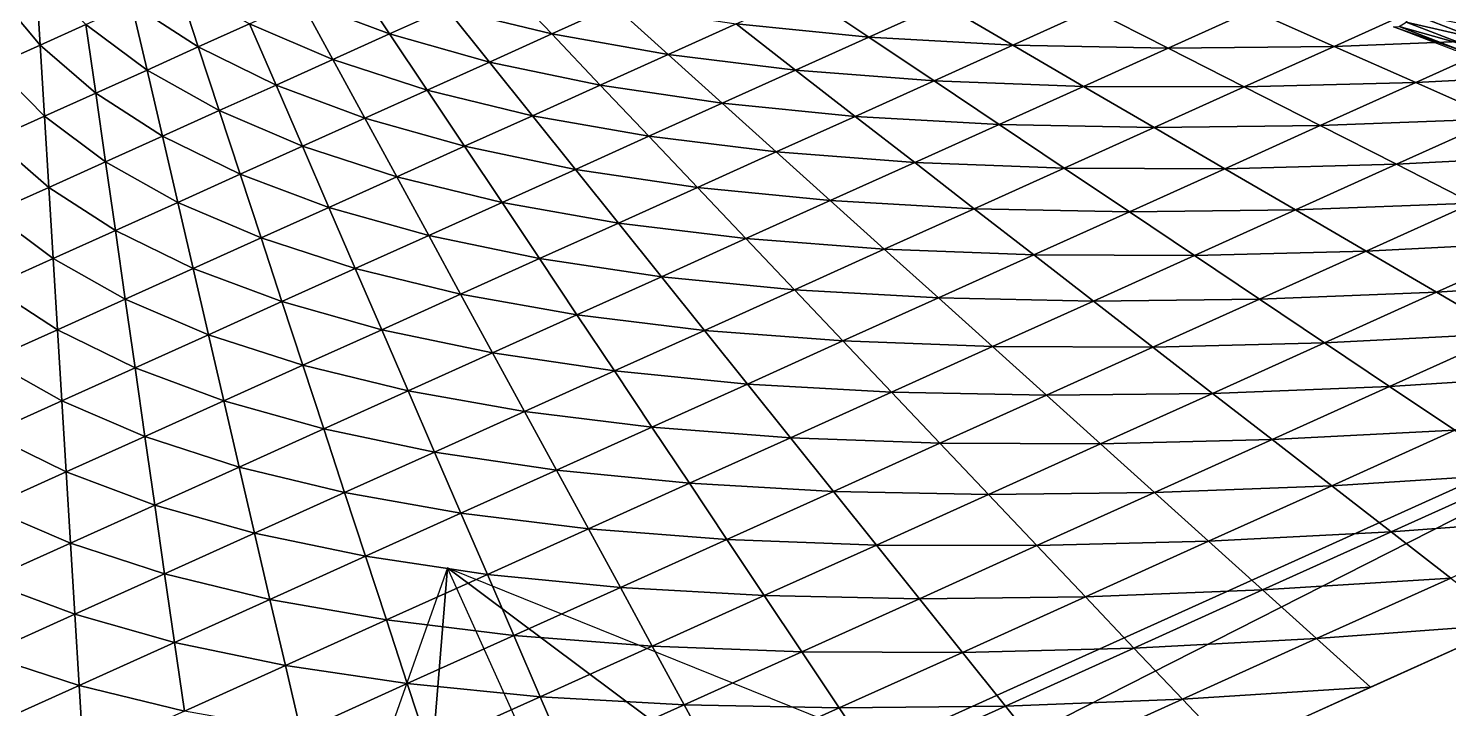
# Model space of a CAD drawing. Header units: metres. Extents: x -32.6 to 43.8, y -33.1 to 27.7.
# Drawn here: x -0.99 to 4.58, y -2.34 to 0.33 of the extents above; entities that cross this region are included whole.
import ezdxf

# ---------------------------------------------------------------- set-up
doc = ezdxf.new("R2010")
doc.units = ezdxf.units.M
for name, color, linetype in [('HREBENACE', 1, 'CONTINUOUS'), ('MANSARDA', 4, 'CONTINUOUS'), ('STRECHA_JIH', 6, 'CONTINUOUS'), ('STRECHA_VYCHOD', 1, 'CONTINUOUS'), ('VIKYR', 5, 'CONTINUOUS'), ('ZDIVO', 6, 'CONTINUOUS')]:
    doc.layers.add(name, color=color, linetype=linetype)

msp = doc.modelspace()

# ---------------------------------------------------------------- linework, layer by layer
at = {"layer": 'HREBENACE'}
for points in [[(4.6585, 0.2566, 9.0691), (4.3892, 0.3327, 9.1726), (4.4156, 0.3504, 9.207)], [(4.6839, 0.2885, 9.0921), (4.4156, 0.3504, 9.207), (4.441, 0.3823, 9.23)], [(4.6839, 0.2885, 9.0921), (4.6585, 0.2566, 9.0691), (4.4156, 0.3504, 9.207)], [(4.7044, 0.3298, 9.1002), (4.6839, 0.2885, 9.0921), (4.441, 0.3823, 9.23)], [(4.6321, 0.2389, 9.0347), (4.3659, 0.3319, 9.132), (4.3892, 0.3327, 9.1726)], [(4.6321, 0.2389, 9.0347), (4.6088, 0.2381, 8.9941), (4.3659, 0.3319, 9.132)], [(4.6585, 0.2566, 9.0691), (4.6321, 0.2389, 9.0347), (4.3892, 0.3327, 9.1726)]]:
    msp.add_3dface(points, dxfattribs=at)
at = {"layer": 'MANSARDA'}
for points in [[(2.5058, 8.9567, 4.36), (7.5668, -0.7757, 7.29), (2.8769, 9.7578, 7.29)], [(2.5058, 8.9567, 4.36), (6.7267, -0.5235, 4.36), (7.5668, -0.7757, 7.29)], [(6.7267, -0.5235, 4.36), (-4.1305, -5.4244, 4.36), (-4.4968, -6.2212, 7.29)], [(6.7267, -0.5235, 4.36), (-4.4968, -6.2212, 7.29), (7.5668, -0.7757, 7.29)]]:
    msp.add_3dface(points, dxfattribs=at)
at = {"layer": 'STRECHA_JIH'}
for points in [[(-0.9468, 0.2602, 10.592), (-1.1218, 0.4686, 10.7863), (-0.9638, 0.5395, 10.7863)], [(-0.7672, 0.3409, 10.592), (-0.9468, 0.2602, 10.592), (-0.9638, 0.5395, 10.7863)], [(-0.3258, 0.2525, 10.3978), (-0.5875, 0.4217, 10.592), (-0.4078, 0.5024, 10.592)], [(-0.1244, 0.3431, 10.3978), (-0.3258, 0.2525, 10.3978), (-0.4078, 0.5024, 10.592)], [(0.4254, 0.3038, 10.2035), (0.077, 0.4337, 10.3978), (0.2783, 0.5242, 10.3978)], [(0.6485, 0.4041, 10.2035), (0.4254, 0.3038, 10.2035), (0.2783, 0.5242, 10.3978)], [(1.062, 0.3037, 10.0093), (0.6485, 0.4041, 10.2035), (0.8715, 0.5045, 10.2035)], [(1.3067, 0.4138, 10.0093), (1.062, 0.3037, 10.0093), (0.8715, 0.5045, 10.2035)], [(-0.9468, 0.2602, 10.592), (-1.1265, 0.1794, 10.592), (-1.1218, 0.4686, 10.7863)], [(2.3072, 0.2914, 9.6208), (1.7853, 0.3428, 9.8151), (2.0517, 0.4628, 9.8151)], [(2.5953, 0.4212, 9.6208), (2.3072, 0.2914, 9.6208), (2.0517, 0.4628, 9.8151)], [(-0.5271, 0.162, 10.3978), (-0.7672, 0.3409, 10.592), (-0.5875, 0.4217, 10.592)], [(-0.3258, 0.2525, 10.3978), (-0.5271, 0.162, 10.3978), (-0.5875, 0.4217, 10.592)], [(0.2024, 0.2034, 10.2035), (-0.1244, 0.3431, 10.3978), (0.077, 0.4337, 10.3978)], [(0.4254, 0.3038, 10.2035), (0.2024, 0.2034, 10.2035), (0.077, 0.4337, 10.3978)], [(0.8172, 0.1935, 10.0093), (0.4254, 0.3038, 10.2035), (0.6485, 0.4041, 10.2035)], [(1.062, 0.3037, 10.0093), (0.8172, 0.1935, 10.0093), (0.6485, 0.4041, 10.2035)], [(1.5189, 0.2228, 9.8151), (1.062, 0.3037, 10.0093), (1.3067, 0.4138, 10.0093)], [(1.7853, 0.3428, 9.8151), (1.5189, 0.2228, 9.8151), (1.3067, 0.4138, 10.0093)], [(2.8725, 0.2595, 9.4266), (2.3072, 0.2914, 9.6208), (2.5953, 0.4212, 9.6208)], [(3.1823, 0.3992, 9.4266), (2.8725, 0.2595, 9.4266), (2.5953, 0.4212, 9.6208)], [(3.4812, 0.2473, 9.2324), (2.8725, 0.2595, 9.4266), (3.1823, 0.3992, 9.4266)], [(3.8127, 0.3968, 9.2324), (3.4812, 0.2473, 9.2324), (3.1823, 0.3992, 9.4266)], [(4.1333, 0.2548, 9.0381), (3.4812, 0.2473, 9.2324), (3.8127, 0.3968, 9.2324)], [(4.4864, 0.414, 9.0381), (4.1333, 0.2548, 9.0381), (3.8127, 0.3968, 9.2324)], [(4.8287, 0.2818, 8.8439), (4.1333, 0.2548, 9.0381), (4.4864, 0.414, 9.0381)], [(-0.7285, 0.0714, 10.3978), (-0.9468, 0.2602, 10.592), (-0.7672, 0.3409, 10.592)], [(-0.5271, 0.162, 10.3978), (-0.7285, 0.0714, 10.3978), (-0.7672, 0.3409, 10.592)], [(-0.0207, 0.103, 10.2035), (-0.3258, 0.2525, 10.3978), (-0.1244, 0.3431, 10.3978)], [(0.2024, 0.2034, 10.2035), (-0.0207, 0.103, 10.2035), (-0.1244, 0.3431, 10.3978)], [(2.0191, 0.1615, 9.6208), (1.5189, 0.2228, 9.8151), (1.7853, 0.3428, 9.8151)], [(2.3072, 0.2914, 9.6208), (2.0191, 0.1615, 9.6208), (1.7853, 0.3428, 9.8151)], [(0.5725, 0.0833, 10.0093), (0.2024, 0.2034, 10.2035), (0.4254, 0.3038, 10.2035)], [(0.8172, 0.1935, 10.0093), (0.5725, 0.0833, 10.0093), (0.4254, 0.3038, 10.2035)], [(1.2524, 0.1028, 9.8151), (0.8172, 0.1935, 10.0093), (1.062, 0.3037, 10.0093)], [(1.5189, 0.2228, 9.8151), (1.2524, 0.1028, 9.8151), (1.062, 0.3037, 10.0093)], [(2.5627, 0.1199, 9.4266), (2.0191, 0.1615, 9.6208), (2.3072, 0.2914, 9.6208)], [(2.8725, 0.2595, 9.4266), (2.5627, 0.1199, 9.4266), (2.3072, 0.2914, 9.6208)], [(4.8287, 0.2818, 8.8439), (4.4538, 0.1128, 8.8439), (4.1333, 0.2548, 9.0381)], [(5.1709, 0.1496, 8.6497), (4.4538, 0.1128, 8.8439), (4.8287, 0.2818, 8.8439)], [(-0.9299, -0.0192, 10.3978), (-1.1265, 0.1794, 10.592), (-0.9468, 0.2602, 10.592)], [(-0.7285, 0.0714, 10.3978), (-0.9299, -0.0192, 10.3978), (-0.9468, 0.2602, 10.592)], [(-0.2437, 0.0026, 10.2035), (-0.5271, 0.162, 10.3978), (-0.3258, 0.2525, 10.3978)], [(-0.0207, 0.103, 10.2035), (-0.2437, 0.0026, 10.2035), (-0.3258, 0.2525, 10.3978)], [(3.1497, 0.0979, 9.2324), (2.5627, 0.1199, 9.4266), (2.8725, 0.2595, 9.4266)], [(3.4812, 0.2473, 9.2324), (3.1497, 0.0979, 9.2324), (2.8725, 0.2595, 9.4266)], [(3.7801, 0.0955, 9.0381), (3.1497, 0.0979, 9.2324), (3.4812, 0.2473, 9.2324)], [(4.1333, 0.2548, 9.0381), (3.7801, 0.0955, 9.0381), (3.4812, 0.2473, 9.2324)], [(4.4538, 0.1128, 8.8439), (3.7801, 0.0955, 9.0381), (4.1333, 0.2548, 9.0381)], [(-0.9299, -0.0192, 10.3978), (-1.1312, -0.1097, 10.3978), (-1.1265, 0.1794, 10.592)], [(0.3278, -0.0269, 10.0093), (-0.0207, 0.103, 10.2035), (0.2024, 0.2034, 10.2035)], [(0.5725, 0.0833, 10.0093), (0.3278, -0.0269, 10.0093), (0.2024, 0.2034, 10.2035)], [(0.986, -0.0172, 9.8151), (0.5725, 0.0833, 10.0093), (0.8172, 0.1935, 10.0093)], [(1.2524, 0.1028, 9.8151), (0.986, -0.0172, 9.8151), (0.8172, 0.1935, 10.0093)], [(1.731, 0.0317, 9.6208), (1.2524, 0.1028, 9.8151), (1.5189, 0.2228, 9.8151)], [(2.0191, 0.1615, 9.6208), (1.731, 0.0317, 9.6208), (1.5189, 0.2228, 9.8151)], [(-0.4668, -0.0977, 10.2035), (-0.7285, 0.0714, 10.3978), (-0.5271, 0.162, 10.3978)], [(-0.2437, 0.0026, 10.2035), (-0.4668, -0.0977, 10.2035), (-0.5271, 0.162, 10.3978)], [(2.2529, -0.0197, 9.4266), (1.731, 0.0317, 9.6208), (2.0191, 0.1615, 9.6208)], [(2.5627, 0.1199, 9.4266), (2.2529, -0.0197, 9.4266), (2.0191, 0.1615, 9.6208)], [(2.8182, -0.0515, 9.2324), (2.2529, -0.0197, 9.4266), (2.5627, 0.1199, 9.4266)], [(3.1497, 0.0979, 9.2324), (2.8182, -0.0515, 9.2324), (2.5627, 0.1199, 9.4266)], [(4.4538, 0.1128, 8.8439), (4.079, -0.0563, 8.8439), (3.7801, 0.0955, 9.0381)], [(4.7744, -0.0292, 8.6497), (4.079, -0.0563, 8.8439), (4.4538, 0.1128, 8.8439)], [(5.1709, 0.1496, 8.6497), (4.7744, -0.0292, 8.6497), (4.4538, 0.1128, 8.8439)], [(-0.6898, -0.1981, 10.2035), (-0.9299, -0.0192, 10.3978), (-0.7285, 0.0714, 10.3978)], [(-0.4668, -0.0977, 10.2035), (-0.6898, -0.1981, 10.2035), (-0.7285, 0.0714, 10.3978)], [(0.083, -0.1371, 10.0093), (-0.2437, 0.0026, 10.2035), (-0.0207, 0.103, 10.2035)], [(0.3278, -0.0269, 10.0093), (0.083, -0.1371, 10.0093), (-0.0207, 0.103, 10.2035)], [(0.7196, -0.1372, 9.8151), (0.3278, -0.0269, 10.0093), (0.5725, 0.0833, 10.0093)], [(0.986, -0.0172, 9.8151), (0.7196, -0.1372, 9.8151), (0.5725, 0.0833, 10.0093)], [(1.4429, -0.0981, 9.6208), (0.986, -0.0172, 9.8151), (1.2524, 0.1028, 9.8151)], [(1.731, 0.0317, 9.6208), (1.4429, -0.0981, 9.6208), (1.2524, 0.1028, 9.8151)], [(3.4269, -0.0637, 9.0381), (2.8182, -0.0515, 9.2324), (3.1497, 0.0979, 9.2324)], [(3.7801, 0.0955, 9.0381), (3.4269, -0.0637, 9.0381), (3.1497, 0.0979, 9.2324)], [(4.079, -0.0563, 8.8439), (3.4269, -0.0637, 9.0381), (3.7801, 0.0955, 9.0381)], [(-0.1617, -0.2473, 10.0093), (-0.4668, -0.0977, 10.2035), (-0.2437, 0.0026, 10.2035)], [(0.083, -0.1371, 10.0093), (-0.1617, -0.2473, 10.0093), (-0.2437, 0.0026, 10.2035)], [(1.9431, -0.1593, 9.4266), (1.4429, -0.0981, 9.6208), (1.731, 0.0317, 9.6208)], [(2.2529, -0.0197, 9.4266), (1.9431, -0.1593, 9.4266), (1.731, 0.0317, 9.6208)], [(-0.9129, -0.2985, 10.2035), (-1.1312, -0.1097, 10.3978), (-0.9299, -0.0192, 10.3978)], [(-0.6898, -0.1981, 10.2035), (-0.9129, -0.2985, 10.2035), (-0.9299, -0.0192, 10.3978)], [(0.4532, -0.2572, 9.8151), (0.083, -0.1371, 10.0093), (0.3278, -0.0269, 10.0093)], [(0.7196, -0.1372, 9.8151), (0.4532, -0.2572, 9.8151), (0.3278, -0.0269, 10.0093)], [(1.1548, -0.2279, 9.6208), (0.7196, -0.1372, 9.8151), (0.986, -0.0172, 9.8151)], [(1.4429, -0.0981, 9.6208), (1.1548, -0.2279, 9.6208), (0.986, -0.0172, 9.8151)], [(2.4868, -0.2009, 9.2324), (1.9431, -0.1593, 9.4266), (2.2529, -0.0197, 9.4266)], [(2.8182, -0.0515, 9.2324), (2.4868, -0.2009, 9.2324), (2.2529, -0.0197, 9.4266)], [(3.0738, -0.2229, 9.0381), (2.4868, -0.2009, 9.2324), (2.8182, -0.0515, 9.2324)], [(3.4269, -0.0637, 9.0381), (3.0738, -0.2229, 9.0381), (2.8182, -0.0515, 9.2324)], [(4.7744, -0.0292, 8.6497), (4.3779, -0.2081, 8.6497), (4.079, -0.0563, 8.8439)], [(5.095, -0.1712, 8.4554), (4.3779, -0.2081, 8.6497), (4.7744, -0.0292, 8.6497)], [(-0.9129, -0.2985, 10.2035), (-1.1359, -0.3989, 10.2035), (-1.1312, -0.1097, 10.3978)], [(-0.4065, -0.3575, 10.0093), (-0.6898, -0.1981, 10.2035), (-0.4668, -0.0977, 10.2035)], [(-0.1617, -0.2473, 10.0093), (-0.4065, -0.3575, 10.0093), (-0.4668, -0.0977, 10.2035)], [(1.6333, -0.2989, 9.4266), (1.1548, -0.2279, 9.6208), (1.4429, -0.0981, 9.6208)], [(1.9431, -0.1593, 9.4266), (1.6333, -0.2989, 9.4266), (1.4429, -0.0981, 9.6208)], [(3.7041, -0.2253, 8.8439), (3.0738, -0.2229, 9.0381), (3.4269, -0.0637, 9.0381)], [(4.079, -0.0563, 8.8439), (3.7041, -0.2253, 8.8439), (3.4269, -0.0637, 9.0381)], [(4.3779, -0.2081, 8.6497), (3.7041, -0.2253, 8.8439), (4.079, -0.0563, 8.8439)], [(0.1867, -0.3772, 9.8151), (-0.1617, -0.2473, 10.0093), (0.083, -0.1371, 10.0093)], [(0.4532, -0.2572, 9.8151), (0.1867, -0.3772, 9.8151), (0.083, -0.1371, 10.0093)], [(0.8667, -0.3577, 9.6208), (0.4532, -0.2572, 9.8151), (0.7196, -0.1372, 9.8151)], [(1.1548, -0.2279, 9.6208), (0.8667, -0.3577, 9.6208), (0.7196, -0.1372, 9.8151)], [(2.1553, -0.3504, 9.2324), (1.6333, -0.2989, 9.4266), (1.9431, -0.1593, 9.4266)], [(2.4868, -0.2009, 9.2324), (2.1553, -0.3504, 9.2324), (1.9431, -0.1593, 9.4266)], [(-0.6512, -0.4676, 10.0093), (-0.9129, -0.2985, 10.2035), (-0.6898, -0.1981, 10.2035)], [(-0.4065, -0.3575, 10.0093), (-0.6512, -0.4676, 10.0093), (-0.6898, -0.1981, 10.2035)], [(2.7206, -0.3822, 9.0381), (2.1553, -0.3504, 9.2324), (2.4868, -0.2009, 9.2324)], [(3.0738, -0.2229, 9.0381), (2.7206, -0.3822, 9.0381), (2.4868, -0.2009, 9.2324)], [(3.3293, -0.3944, 8.8439), (2.7206, -0.3822, 9.0381), (3.0738, -0.2229, 9.0381)], [(3.7041, -0.2253, 8.8439), (3.3293, -0.3944, 8.8439), (3.0738, -0.2229, 9.0381)], [(4.3779, -0.2081, 8.6497), (3.9813, -0.3869, 8.6497), (3.7041, -0.2253, 8.8439)], [(4.6768, -0.3599, 8.4554), (3.9813, -0.3869, 8.6497), (4.3779, -0.2081, 8.6497)], [(5.095, -0.1712, 8.4554), (4.6768, -0.3599, 8.4554), (4.3779, -0.2081, 8.6497)], [(-0.0797, -0.4972, 9.8151), (-0.4065, -0.3575, 10.0093), (-0.1617, -0.2473, 10.0093)], [(0.1867, -0.3772, 9.8151), (-0.0797, -0.4972, 9.8151), (-0.1617, -0.2473, 10.0093)], [(0.5786, -0.4875, 9.6208), (0.1867, -0.3772, 9.8151), (0.4532, -0.2572, 9.8151)], [(0.8667, -0.3577, 9.6208), (0.5786, -0.4875, 9.6208), (0.4532, -0.2572, 9.8151)], [(1.3235, -0.4385, 9.4266), (0.8667, -0.3577, 9.6208), (1.1548, -0.2279, 9.6208)], [(1.6333, -0.2989, 9.4266), (1.3235, -0.4385, 9.4266), (1.1548, -0.2279, 9.6208)], [(3.9813, -0.3869, 8.6497), (3.3293, -0.3944, 8.8439), (3.7041, -0.2253, 8.8439)], [(-0.8959, -0.5778, 10.0093), (-1.1359, -0.3989, 10.2035), (-0.9129, -0.2985, 10.2035)], [(-0.6512, -0.4676, 10.0093), (-0.8959, -0.5778, 10.0093), (-0.9129, -0.2985, 10.2035)], [(1.8238, -0.4998, 9.2324), (1.3235, -0.4385, 9.4266), (1.6333, -0.2989, 9.4266)], [(2.1553, -0.3504, 9.2324), (1.8238, -0.4998, 9.2324), (1.6333, -0.2989, 9.4266)], [(-0.3461, -0.6172, 9.8151), (-0.6512, -0.4676, 10.0093), (-0.4065, -0.3575, 10.0093)], [(-0.0797, -0.4972, 9.8151), (-0.3461, -0.6172, 9.8151), (-0.4065, -0.3575, 10.0093)], [(0.2904, -0.6173, 9.6208), (-0.0797, -0.4972, 9.8151), (0.1867, -0.3772, 9.8151)], [(0.5786, -0.4875, 9.6208), (0.2904, -0.6173, 9.6208), (0.1867, -0.3772, 9.8151)], [(1.0138, -0.5782, 9.4266), (0.5786, -0.4875, 9.6208), (0.8667, -0.3577, 9.6208)], [(1.3235, -0.4385, 9.4266), (1.0138, -0.5782, 9.4266), (0.8667, -0.3577, 9.6208)], [(2.3674, -0.5414, 9.0381), (1.8238, -0.4998, 9.2324), (2.1553, -0.3504, 9.2324)], [(2.7206, -0.3822, 9.0381), (2.3674, -0.5414, 9.0381), (2.1553, -0.3504, 9.2324)], [(2.9544, -0.5634, 8.8439), (2.3674, -0.5414, 9.0381), (2.7206, -0.3822, 9.0381)], [(3.3293, -0.3944, 8.8439), (2.9544, -0.5634, 8.8439), (2.7206, -0.3822, 9.0381)], [(3.9813, -0.3869, 8.6497), (3.5848, -0.5658, 8.6497), (3.3293, -0.3944, 8.8439)], [(4.2585, -0.5486, 8.4554), (3.5848, -0.5658, 8.6497), (3.9813, -0.3869, 8.6497)], [(4.6768, -0.3599, 8.4554), (4.2585, -0.5486, 8.4554), (3.9813, -0.3869, 8.6497)], [(4.9756, -0.5117, 8.2612), (4.2585, -0.5486, 8.4554), (4.6768, -0.3599, 8.4554)], [(-0.8959, -0.5778, 10.0093), (-1.1407, -0.688, 10.0093), (-1.1359, -0.3989, 10.2035)], [(1.4923, -0.6492, 9.2324), (1.0138, -0.5782, 9.4266), (1.3235, -0.4385, 9.4266)], [(1.8238, -0.4998, 9.2324), (1.4923, -0.6492, 9.2324), (1.3235, -0.4385, 9.4266)], [(3.5848, -0.5658, 8.6497), (2.9544, -0.5634, 8.8439), (3.3293, -0.3944, 8.8439)], [(-0.6125, -0.7372, 9.8151), (-0.8959, -0.5778, 10.0093), (-0.6512, -0.4676, 10.0093)], [(-0.3461, -0.6172, 9.8151), (-0.6125, -0.7372, 9.8151), (-0.6512, -0.4676, 10.0093)], [(0.0023, -0.7471, 9.6208), (-0.3461, -0.6172, 9.8151), (-0.0797, -0.4972, 9.8151)], [(0.2904, -0.6173, 9.6208), (0.0023, -0.7471, 9.6208), (-0.0797, -0.4972, 9.8151)], [(0.704, -0.7178, 9.4266), (0.2904, -0.6173, 9.6208), (0.5786, -0.4875, 9.6208)], [(1.0138, -0.5782, 9.4266), (0.704, -0.7178, 9.4266), (0.5786, -0.4875, 9.6208)], [(2.0143, -0.7006, 9.0381), (1.4923, -0.6492, 9.2324), (1.8238, -0.4998, 9.2324)], [(2.3674, -0.5414, 9.0381), (2.0143, -0.7006, 9.0381), (1.8238, -0.4998, 9.2324)], [(2.5796, -0.7325, 8.8439), (2.0143, -0.7006, 9.0381), (2.3674, -0.5414, 9.0381)], [(2.9544, -0.5634, 8.8439), (2.5796, -0.7325, 8.8439), (2.3674, -0.5414, 9.0381)], [(4.2585, -0.5486, 8.4554), (3.8403, -0.7372, 8.4554), (3.5848, -0.5658, 8.6497)], [(4.5357, -0.7102, 8.2612), (3.8403, -0.7372, 8.4554), (4.2585, -0.5486, 8.4554)], [(4.9756, -0.5117, 8.2612), (4.5357, -0.7102, 8.2612), (4.2585, -0.5486, 8.4554)], [(5.2745, -0.6635, 8.0669), (4.5357, -0.7102, 8.2612), (4.9756, -0.5117, 8.2612)], [(-0.879, -0.8572, 9.8151), (-1.1407, -0.688, 10.0093), (-0.8959, -0.5778, 10.0093)], [(-0.6125, -0.7372, 9.8151), (-0.879, -0.8572, 9.8151), (-0.8959, -0.5778, 10.0093)], [(1.1608, -0.7986, 9.2324), (0.704, -0.7178, 9.4266), (1.0138, -0.5782, 9.4266)], [(1.4923, -0.6492, 9.2324), (1.1608, -0.7986, 9.2324), (1.0138, -0.5782, 9.4266)], [(3.1883, -0.7446, 8.6497), (2.5796, -0.7325, 8.8439), (2.9544, -0.5634, 8.8439)], [(3.5848, -0.5658, 8.6497), (3.1883, -0.7446, 8.6497), (2.9544, -0.5634, 8.8439)], [(3.8403, -0.7372, 8.4554), (3.1883, -0.7446, 8.6497), (3.5848, -0.5658, 8.6497)], [(-0.2858, -0.8769, 9.6208), (-0.6125, -0.7372, 9.8151), (-0.3461, -0.6172, 9.8151)], [(0.0023, -0.7471, 9.6208), (-0.2858, -0.8769, 9.6208), (-0.3461, -0.6172, 9.8151)], [(0.3942, -0.8574, 9.4266), (0.0023, -0.7471, 9.6208), (0.2904, -0.6173, 9.6208)], [(0.704, -0.7178, 9.4266), (0.3942, -0.8574, 9.4266), (0.2904, -0.6173, 9.6208)], [(1.6611, -0.8599, 9.0381), (1.1608, -0.7986, 9.2324), (1.4923, -0.6492, 9.2324)], [(2.0143, -0.7006, 9.0381), (1.6611, -0.8599, 9.0381), (1.4923, -0.6492, 9.2324)], [(5.2745, -0.6635, 8.0669), (4.8129, -0.8718, 8.0669), (4.5357, -0.7102, 8.2612)], [(-0.879, -0.8572, 9.8151), (-1.1454, -0.9772, 9.8151), (-1.1407, -0.688, 10.0093)], [(0.8294, -0.9481, 9.2324), (0.3942, -0.8574, 9.4266), (0.704, -0.7178, 9.4266)], [(1.1608, -0.7986, 9.2324), (0.8294, -0.9481, 9.2324), (0.704, -0.7178, 9.4266)], [(2.2047, -0.9015, 8.8439), (1.6611, -0.8599, 9.0381), (2.0143, -0.7006, 9.0381)], [(2.5796, -0.7325, 8.8439), (2.2047, -0.9015, 8.8439), (2.0143, -0.7006, 9.0381)], [(4.5357, -0.7102, 8.2612), (4.0958, -0.9087, 8.2612), (3.8403, -0.7372, 8.4554)], [(4.8129, -0.8718, 8.0669), (4.0958, -0.9087, 8.2612), (4.5357, -0.7102, 8.2612)], [(-0.5739, -1.0067, 9.6208), (-0.879, -0.8572, 9.8151), (-0.6125, -0.7372, 9.8151)], [(-0.2858, -0.8769, 9.6208), (-0.5739, -1.0067, 9.6208), (-0.6125, -0.7372, 9.8151)], [(0.0844, -0.997, 9.4266), (-0.2858, -0.8769, 9.6208), (0.0023, -0.7471, 9.6208)], [(0.3942, -0.8574, 9.4266), (0.0844, -0.997, 9.4266), (0.0023, -0.7471, 9.6208)], [(2.7917, -0.9235, 8.6497), (2.2047, -0.9015, 8.8439), (2.5796, -0.7325, 8.8439)], [(3.1883, -0.7446, 8.6497), (2.7917, -0.9235, 8.6497), (2.5796, -0.7325, 8.8439)], [(3.4221, -0.9259, 8.4554), (2.7917, -0.9235, 8.6497), (3.1883, -0.7446, 8.6497)], [(3.8403, -0.7372, 8.4554), (3.4221, -0.9259, 8.4554), (3.1883, -0.7446, 8.6497)], [(4.0958, -0.9087, 8.2612), (3.4221, -0.9259, 8.4554), (3.8403, -0.7372, 8.4554)], [(1.3079, -1.0191, 9.0381), (0.8294, -0.9481, 9.2324), (1.1608, -0.7986, 9.2324)], [(1.6611, -0.8599, 9.0381), (1.3079, -1.0191, 9.0381), (1.1608, -0.7986, 9.2324)], [(-0.862, -1.1365, 9.6208), (-1.1454, -0.9772, 9.8151), (-0.879, -0.8572, 9.8151)], [(-0.5739, -1.0067, 9.6208), (-0.862, -1.1365, 9.6208), (-0.879, -0.8572, 9.8151)], [(-0.2254, -1.1366, 9.4266), (-0.5739, -1.0067, 9.6208), (-0.2858, -0.8769, 9.6208)], [(0.0844, -0.997, 9.4266), (-0.2254, -1.1366, 9.4266), (-0.2858, -0.8769, 9.6208)], [(0.4979, -1.0975, 9.2324), (0.0844, -0.997, 9.4266), (0.3942, -0.8574, 9.4266)], [(0.8294, -0.9481, 9.2324), (0.4979, -1.0975, 9.2324), (0.3942, -0.8574, 9.4266)], [(1.8299, -1.0705, 8.8439), (1.3079, -1.0191, 9.0381), (1.6611, -0.8599, 9.0381)], [(2.2047, -0.9015, 8.8439), (1.8299, -1.0705, 8.8439), (1.6611, -0.8599, 9.0381)], [(4.8129, -0.8718, 8.0669), (4.3513, -1.0801, 8.0669), (4.0958, -0.9087, 8.2612)], [(5.0901, -1.0334, 7.8727), (4.3513, -1.0801, 8.0669), (4.8129, -0.8718, 8.0669)], [(2.3952, -1.1024, 8.6497), (1.8299, -1.0705, 8.8439), (2.2047, -0.9015, 8.8439)], [(2.7917, -0.9235, 8.6497), (2.3952, -1.1024, 8.6497), (2.2047, -0.9015, 8.8439)], [(3.0039, -1.1146, 8.4554), (2.3952, -1.1024, 8.6497), (2.7917, -0.9235, 8.6497)], [(3.4221, -0.9259, 8.4554), (3.0039, -1.1146, 8.4554), (2.7917, -0.9235, 8.6497)], [(3.6559, -1.1071, 8.2612), (3.0039, -1.1146, 8.4554), (3.4221, -0.9259, 8.4554)], [(4.0958, -0.9087, 8.2612), (3.6559, -1.1071, 8.2612), (3.4221, -0.9259, 8.4554)], [(4.3513, -1.0801, 8.0669), (3.6559, -1.1071, 8.2612), (4.0958, -0.9087, 8.2612)], [(-0.862, -1.1365, 9.6208), (-1.1501, -1.2663, 9.6208), (-1.1454, -0.9772, 9.8151)], [(0.1664, -1.2469, 9.2324), (-0.2254, -1.1366, 9.4266), (0.0844, -0.997, 9.4266)], [(0.4979, -1.0975, 9.2324), (0.1664, -1.2469, 9.2324), (0.0844, -0.997, 9.4266)], [(0.9548, -1.1783, 9.0381), (0.4979, -1.0975, 9.2324), (0.8294, -0.9481, 9.2324)], [(1.3079, -1.0191, 9.0381), (0.9548, -1.1783, 9.0381), (0.8294, -0.9481, 9.2324)], [(-0.5352, -1.2762, 9.4266), (-0.862, -1.1365, 9.6208), (-0.5739, -1.0067, 9.6208)], [(-0.2254, -1.1366, 9.4266), (-0.5352, -1.2762, 9.4266), (-0.5739, -1.0067, 9.6208)], [(1.455, -1.2396, 8.8439), (0.9548, -1.1783, 9.0381), (1.3079, -1.0191, 9.0381)], [(1.8299, -1.0705, 8.8439), (1.455, -1.2396, 8.8439), (1.3079, -1.0191, 9.0381)], [(5.0901, -1.0334, 7.8727), (4.6069, -1.2515, 7.8727), (4.3513, -1.0801, 8.0669)], [(0.6016, -1.3376, 9.0381), (0.1664, -1.2469, 9.2324), (0.4979, -1.0975, 9.2324)], [(0.9548, -1.1783, 9.0381), (0.6016, -1.3376, 9.0381), (0.4979, -1.0975, 9.2324)], [(1.9986, -1.2812, 8.6497), (1.455, -1.2396, 8.8439), (1.8299, -1.0705, 8.8439)], [(2.3952, -1.1024, 8.6497), (1.9986, -1.2812, 8.6497), (1.8299, -1.0705, 8.8439)], [(2.5856, -1.3032, 8.4554), (1.9986, -1.2812, 8.6497), (2.3952, -1.1024, 8.6497)], [(3.0039, -1.1146, 8.4554), (2.5856, -1.3032, 8.4554), (2.3952, -1.1024, 8.6497)], [(3.216, -1.3056, 8.2612), (2.5856, -1.3032, 8.4554), (3.0039, -1.1146, 8.4554)], [(3.6559, -1.1071, 8.2612), (3.216, -1.3056, 8.2612), (3.0039, -1.1146, 8.4554)], [(3.8897, -1.2884, 8.0669), (3.216, -1.3056, 8.2612), (3.6559, -1.1071, 8.2612)], [(4.3513, -1.0801, 8.0669), (3.8897, -1.2884, 8.0669), (3.6559, -1.1071, 8.2612)], [(4.6069, -1.2515, 7.8727), (3.8897, -1.2884, 8.0669), (4.3513, -1.0801, 8.0669)], [(-0.845, -1.4158, 9.4266), (-1.1501, -1.2663, 9.6208), (-0.862, -1.1365, 9.6208)], [(-0.5352, -1.2762, 9.4266), (-0.845, -1.4158, 9.4266), (-0.862, -1.1365, 9.6208)], [(-0.1651, -1.3963, 9.2324), (-0.5352, -1.2762, 9.4266), (-0.2254, -1.1366, 9.4266)], [(0.1664, -1.2469, 9.2324), (-0.1651, -1.3963, 9.2324), (-0.2254, -1.1366, 9.4266)], [(1.0802, -1.4086, 8.8439), (0.6016, -1.3376, 9.0381), (0.9548, -1.1783, 9.0381)], [(1.455, -1.2396, 8.8439), (1.0802, -1.4086, 8.8439), (0.9548, -1.1783, 9.0381)], [(-0.845, -1.4158, 9.4266), (-1.1548, -1.5555, 9.4266), (-1.1501, -1.2663, 9.6208)], [(-0.4966, -1.5458, 9.2324), (-0.845, -1.4158, 9.4266), (-0.5352, -1.2762, 9.4266)], [(-0.1651, -1.3963, 9.2324), (-0.4966, -1.5458, 9.2324), (-0.5352, -1.2762, 9.4266)], [(0.2484, -1.4968, 9.0381), (-0.1651, -1.3963, 9.2324), (0.1664, -1.2469, 9.2324)], [(0.6016, -1.3376, 9.0381), (0.2484, -1.4968, 9.0381), (0.1664, -1.2469, 9.2324)], [(1.6021, -1.4601, 8.6497), (1.0802, -1.4086, 8.8439), (1.455, -1.2396, 8.8439)], [(1.9986, -1.2812, 8.6497), (1.6021, -1.4601, 8.6497), (1.455, -1.2396, 8.8439)], [(2.1674, -1.4919, 8.4554), (1.6021, -1.4601, 8.6497), (1.9986, -1.2812, 8.6497)], [(2.5856, -1.3032, 8.4554), (2.1674, -1.4919, 8.4554), (1.9986, -1.2812, 8.6497)], [(4.6069, -1.2515, 7.8727), (4.1236, -1.4696, 7.8727), (3.8897, -1.2884, 8.0669)], [(4.8624, -1.4229, 7.6785), (4.1236, -1.4696, 7.8727), (4.6069, -1.2515, 7.8727)], [(0.7053, -1.5777, 8.8439), (0.2484, -1.4968, 9.0381), (0.6016, -1.3376, 9.0381)], [(1.0802, -1.4086, 8.8439), (0.7053, -1.5777, 8.8439), (0.6016, -1.3376, 9.0381)], [(2.7761, -1.5041, 8.2612), (2.1674, -1.4919, 8.4554), (2.5856, -1.3032, 8.4554)], [(3.216, -1.3056, 8.2612), (2.7761, -1.5041, 8.2612), (2.5856, -1.3032, 8.4554)], [(3.4281, -1.4967, 8.0669), (2.7761, -1.5041, 8.2612), (3.216, -1.3056, 8.2612)], [(3.8897, -1.2884, 8.0669), (3.4281, -1.4967, 8.0669), (3.216, -1.3056, 8.2612)], [(4.1236, -1.4696, 7.8727), (3.4281, -1.4967, 8.0669), (3.8897, -1.2884, 8.0669)], [(-0.8281, -1.6952, 9.2324), (-1.1548, -1.5555, 9.4266), (-0.845, -1.4158, 9.4266)], [(-0.4966, -1.5458, 9.2324), (-0.8281, -1.6952, 9.2324), (-0.845, -1.4158, 9.4266)], [(-0.1047, -1.656, 9.0381), (-0.4966, -1.5458, 9.2324), (-0.1651, -1.3963, 9.2324)], [(0.2484, -1.4968, 9.0381), (-0.1047, -1.656, 9.0381), (-0.1651, -1.3963, 9.2324)], [(1.2056, -1.6389, 8.6497), (0.7053, -1.5777, 8.8439), (1.0802, -1.4086, 8.8439)], [(1.6021, -1.4601, 8.6497), (1.2056, -1.6389, 8.6497), (1.0802, -1.4086, 8.8439)], [(4.8624, -1.4229, 7.6785), (4.3574, -1.6508, 7.6785), (4.1236, -1.4696, 7.8727)], [(5.1179, -1.5944, 7.4842), (4.3574, -1.6508, 7.6785), (4.8624, -1.4229, 7.6785)], [(0.3304, -1.7467, 8.8439), (-0.1047, -1.656, 9.0381), (0.2484, -1.4968, 9.0381)], [(0.7053, -1.5777, 8.8439), (0.3304, -1.7467, 8.8439), (0.2484, -1.4968, 9.0381)], [(1.7492, -1.6805, 8.4554), (1.2056, -1.6389, 8.6497), (1.6021, -1.4601, 8.6497)], [(2.1674, -1.4919, 8.4554), (1.7492, -1.6805, 8.4554), (1.6021, -1.4601, 8.6497)], [(2.3362, -1.7025, 8.2612), (1.7492, -1.6805, 8.4554), (2.1674, -1.4919, 8.4554)], [(2.7761, -1.5041, 8.2612), (2.3362, -1.7025, 8.2612), (2.1674, -1.4919, 8.4554)], [(2.9665, -1.7049, 8.0669), (2.3362, -1.7025, 8.2612), (2.7761, -1.5041, 8.2612)], [(3.4281, -1.4967, 8.0669), (2.9665, -1.7049, 8.0669), (2.7761, -1.5041, 8.2612)], [(3.6403, -1.6877, 7.8727), (2.9665, -1.7049, 8.0669), (3.4281, -1.4967, 8.0669)], [(4.1236, -1.4696, 7.8727), (3.6403, -1.6877, 7.8727), (3.4281, -1.4967, 8.0669)], [(4.3574, -1.6508, 7.6785), (3.6403, -1.6877, 7.8727), (4.1236, -1.4696, 7.8727)], [(-0.8281, -1.6952, 9.2324), (-1.1595, -1.8446, 9.2324), (-1.1548, -1.5555, 9.4266)], [(-0.4579, -1.8153, 9.0381), (-0.8281, -1.6952, 9.2324), (-0.4966, -1.5458, 9.2324)], [(-0.1047, -1.656, 9.0381), (-0.4579, -1.8153, 9.0381), (-0.4966, -1.5458, 9.2324)], [(0.809, -1.8178, 8.6497), (0.3304, -1.7467, 8.8439), (0.7053, -1.5777, 8.8439)], [(1.2056, -1.6389, 8.6497), (0.809, -1.8178, 8.6497), (0.7053, -1.5777, 8.8439)], [(5.1179, -1.5944, 7.4842), (4.5912, -1.8321, 7.4842), (4.3574, -1.6508, 7.6785)], [(-0.0444, -1.9158, 8.8439), (-0.4579, -1.8153, 9.0381), (-0.1047, -1.656, 9.0381)], [(0.3304, -1.7467, 8.8439), (-0.0444, -1.9158, 8.8439), (-0.1047, -1.656, 9.0381)], [(1.331, -1.8692, 8.4554), (0.809, -1.8178, 8.6497), (1.2056, -1.6389, 8.6497)], [(1.7492, -1.6805, 8.4554), (1.331, -1.8692, 8.4554), (1.2056, -1.6389, 8.6497)], [(4.3574, -1.6508, 7.6785), (3.8524, -1.8787, 7.6785), (3.6403, -1.6877, 7.8727)], [(4.5912, -1.8321, 7.4842), (3.8524, -1.8787, 7.6785), (4.3574, -1.6508, 7.6785)], [(-0.8111, -1.9745, 9.0381), (-1.1595, -1.8446, 9.2324), (-0.8281, -1.6952, 9.2324)], [(-0.4579, -1.8153, 9.0381), (-0.8111, -1.9745, 9.0381), (-0.8281, -1.6952, 9.2324)], [(1.8963, -1.901, 8.2612), (1.331, -1.8692, 8.4554), (1.7492, -1.6805, 8.4554)], [(2.3362, -1.7025, 8.2612), (1.8963, -1.901, 8.2612), (1.7492, -1.6805, 8.4554)], [(2.5049, -1.9132, 8.0669), (1.8963, -1.901, 8.2612), (2.3362, -1.7025, 8.2612)], [(2.9665, -1.7049, 8.0669), (2.5049, -1.9132, 8.0669), (2.3362, -1.7025, 8.2612)], [(3.157, -1.9058, 7.8727), (2.5049, -1.9132, 8.0669), (2.9665, -1.7049, 8.0669)], [(3.6403, -1.6877, 7.8727), (3.157, -1.9058, 7.8727), (2.9665, -1.7049, 8.0669)], [(3.8524, -1.8787, 7.6785), (3.157, -1.9058, 7.8727), (3.6403, -1.6877, 7.8727)], [(0.4125, -1.9966, 8.6497), (-0.0444, -1.9158, 8.8439), (0.3304, -1.7467, 8.8439)], [(0.809, -1.8178, 8.6497), (0.4125, -1.9966, 8.6497), (0.3304, -1.7467, 8.8439)], [(-0.4193, -2.0848, 8.8439), (-0.8111, -1.9745, 9.0381), (-0.4579, -1.8153, 9.0381)], [(-0.0444, -1.9158, 8.8439), (-0.4193, -2.0848, 8.8439), (-0.4579, -1.8153, 9.0381)], [(0.9127, -2.0579, 8.4554), (0.4125, -1.9966, 8.6497), (0.809, -1.8178, 8.6497)], [(1.331, -1.8692, 8.4554), (0.9127, -2.0579, 8.4554), (0.809, -1.8178, 8.6497)], [(4.5912, -1.8321, 7.4842), (4.0646, -2.0698, 7.4842), (3.8524, -1.8787, 7.6785)], [(4.8251, -2.0133, 7.29), (4.0646, -2.0698, 7.4842), (4.5912, -1.8321, 7.4842)], [(-0.8111, -1.9745, 9.0381), (-1.1643, -2.1338, 9.0381), (-1.1595, -1.8446, 9.2324)], [(1.4563, -2.0995, 8.2612), (0.9127, -2.0579, 8.4554), (1.331, -1.8692, 8.4554)], [(1.8963, -1.901, 8.2612), (1.4563, -2.0995, 8.2612), (1.331, -1.8692, 8.4554)], [(3.8524, -1.8787, 7.6785), (3.3475, -2.1067, 7.6785), (3.157, -1.9058, 7.8727)], [(4.0646, -2.0698, 7.4842), (3.3475, -2.1067, 7.6785), (3.8524, -1.8787, 7.6785)], [(0.0159, -2.1755, 8.6497), (-0.4193, -2.0848, 8.8439), (-0.0444, -1.9158, 8.8439)], [(0.4125, -1.9966, 8.6497), (0.0159, -2.1755, 8.6497), (-0.0444, -1.9158, 8.8439)], [(2.0433, -2.1215, 8.0669), (1.4563, -2.0995, 8.2612), (1.8963, -1.901, 8.2612)], [(2.5049, -1.9132, 8.0669), (2.0433, -2.1215, 8.0669), (1.8963, -1.901, 8.2612)], [(2.6737, -2.1239, 7.8727), (2.0433, -2.1215, 8.0669), (2.5049, -1.9132, 8.0669)], [(3.157, -1.9058, 7.8727), (2.6737, -2.1239, 7.8727), (2.5049, -1.9132, 8.0669)], [(3.3475, -2.1067, 7.6785), (2.6737, -2.1239, 7.8727), (3.157, -1.9058, 7.8727)], [(-0.7941, -2.2539, 8.8439), (-1.1643, -2.1338, 9.0381), (-0.8111, -1.9745, 9.0381)], [(-0.4193, -2.0848, 8.8439), (-0.7941, -2.2539, 8.8439), (-0.8111, -1.9745, 9.0381)], [(0.4945, -2.2465, 8.4554), (0.0159, -2.1755, 8.6497), (0.4125, -1.9966, 8.6497)], [(0.9127, -2.0579, 8.4554), (0.4945, -2.2465, 8.4554), (0.4125, -1.9966, 8.6497)], [(1.0164, -2.298, 8.2612), (0.4945, -2.2465, 8.4554), (0.9127, -2.0579, 8.4554)], [(1.4563, -2.0995, 8.2612), (1.0164, -2.298, 8.2612), (0.9127, -2.0579, 8.4554)], [(4.8251, -2.0133, 7.29), (4.2767, -2.2608, 7.29), (4.0646, -2.0698, 7.4842)], [(-0.3806, -2.3543, 8.6497), (-0.7941, -2.2539, 8.8439), (-0.4193, -2.0848, 8.8439)], [(0.0159, -2.1755, 8.6497), (-0.3806, -2.3543, 8.6497), (-0.4193, -2.0848, 8.8439)], [(1.5817, -2.3298, 8.0669), (1.0164, -2.298, 8.2612), (1.4563, -2.0995, 8.2612)], [(2.0433, -2.1215, 8.0669), (1.5817, -2.3298, 8.0669), (1.4563, -2.0995, 8.2612)], [(3.3475, -2.1067, 7.6785), (2.8425, -2.3346, 7.6785), (2.6737, -2.1239, 7.8727)], [(3.5379, -2.3075, 7.4842), (2.8425, -2.3346, 7.6785), (3.3475, -2.1067, 7.6785)], [(4.0646, -2.0698, 7.4842), (3.5379, -2.3075, 7.4842), (3.3475, -2.1067, 7.6785)], [(4.2767, -2.2608, 7.29), (3.5379, -2.3075, 7.4842), (4.0646, -2.0698, 7.4842)], [(-0.7941, -2.2539, 8.8439), (-1.169, -2.4229, 8.8439), (-1.1643, -2.1338, 9.0381)], [(2.1904, -2.342, 7.8727), (1.5817, -2.3298, 8.0669), (2.0433, -2.1215, 8.0669)], [(2.6737, -2.1239, 7.8727), (2.1904, -2.342, 7.8727), (2.0433, -2.1215, 8.0669)], [(2.8425, -2.3346, 7.6785), (2.1904, -2.342, 7.8727), (2.6737, -2.1239, 7.8727)], [(0.0763, -2.4352, 8.4554), (-0.3806, -2.3543, 8.6497), (0.0159, -2.1755, 8.6497)], [(0.4945, -2.2465, 8.4554), (0.0763, -2.4352, 8.4554), (0.0159, -2.1755, 8.6497)], [(-0.7771, -2.5332, 8.6497), (-1.169, -2.4229, 8.8439), (-0.7941, -2.2539, 8.8439)], [(-0.3806, -2.3543, 8.6497), (-0.7771, -2.5332, 8.6497), (-0.7941, -2.2539, 8.8439)], [(0.5765, -2.4964, 8.2612), (0.0763, -2.4352, 8.4554), (0.4945, -2.2465, 8.4554)], [(1.0164, -2.298, 8.2612), (0.5765, -2.4964, 8.2612), (0.4945, -2.2465, 8.4554)], [(4.2767, -2.2608, 7.29), (3.7284, -2.5084, 7.29), (3.5379, -2.3075, 7.4842)], [(1.1201, -2.5381, 8.0669), (0.5765, -2.4964, 8.2612), (1.0164, -2.298, 8.2612)], [(1.5817, -2.3298, 8.0669), (1.1201, -2.5381, 8.0669), (1.0164, -2.298, 8.2612)], [(1.7071, -2.5601, 7.8727), (1.1201, -2.5381, 8.0669), (1.5817, -2.3298, 8.0669)], [(2.1904, -2.342, 7.8727), (1.7071, -2.5601, 7.8727), (1.5817, -2.3298, 8.0669)], [(2.8425, -2.3346, 7.6785), (2.3375, -2.5625, 7.6785), (2.1904, -2.342, 7.8727)], [(3.0113, -2.5452, 7.4842), (2.3375, -2.5625, 7.6785), (2.8425, -2.3346, 7.6785)], [(3.5379, -2.3075, 7.4842), (3.0113, -2.5452, 7.4842), (2.8425, -2.3346, 7.6785)], [(3.7284, -2.5084, 7.29), (3.0113, -2.5452, 7.4842), (3.5379, -2.3075, 7.4842)], [(2.3375, -2.5625, 7.6785), (1.7071, -2.5601, 7.8727), (2.1904, -2.342, 7.8727)]]:
    msp.add_3dface(points, dxfattribs=at)
at = {"layer": 'STRECHA_VYCHOD'}
msp.add_3dface([(4.693, 0.5865, 8.8439), (4.8287, 0.2818, 8.8439), (4.4864, 0.414, 9.0381)], dxfattribs=at)
at = {"layer": 'VIKYR'}
for points in [[(0.3454, -5.5715, 7.52), (0.6523, -1.7914, 8.71), (-0.2306, -4.2955, 7.29)], [(0.3454, -5.5715, 7.52), (2.0179, -4.8165, 8.71), (0.6523, -1.7914, 8.71)], [(3.6904, -4.0616, 7.52), (2.0179, -4.8165, 8.71), (0.6523, -1.7914, 8.71)], [(3.6904, -4.0616, 7.52), (0.6523, -1.7914, 8.71), (3.1144, -2.7855, 7.29)]]:
    msp.add_3dface(points, dxfattribs=at)
at = {"layer": 'ZDIVO'}
for points in [[(2.5058, 8.9567), (6.7267, -0.5235), (6.7267, -0.5235, 4.36)], [(2.5058, 8.9567), (6.7267, -0.5235, 4.36), (2.5058, 8.9567, 4.36)], [(6.7267, -0.5235), (-4.1305, -5.4244), (-4.1305, -5.4244, 4.36)], [(6.7267, -0.5235), (-4.1305, -5.4244, 4.36), (6.7267, -0.5235, 4.36)]]:
    msp.add_3dface(points, dxfattribs=at)

doc.saveas('drawing.dxf')
